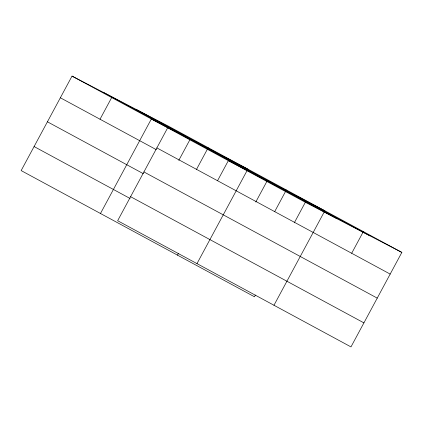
<?xml version="1.0" encoding="UTF-8"?>
<svg xmlns="http://www.w3.org/2000/svg" width="423" height="423" viewBox="0 0 423 423"><rect width="100%" height="100%" fill="white"/><g stroke="black" fill="none" stroke-linecap="round" stroke-linejoin="round"><path stroke-width="0.63" d="M168.528 126.228L117.652 220.716L350.974 346.902L401.85 252.409L168.528 126.228L72.026 76.098L21.15 170.591L254.472 296.772L255.392 295.058M100.018 119.228L111.693 97.549M100.478 213.493L151.355 119L247.862 169.131L196.981 263.619M178.797 160.359L189.853 139.823M196.526 169.353L208.195 147.68M177.475 255.132L178.4 253.419M217.602 180.61L228.351 160.645L324.853 210.77L273.977 305.258M255.788 201.998L266.85 181.467M274.686 211.627L286.355 189.948M294.286 222.821L305.348 202.284L401.85 252.409M351.682 253.266L363.352 231.593M136.687 109.684L370.003 235.87M103.873 92.642L337.194 218.828M72.026 76.098L305.348 202.284M156.859 147.902L390.18 274.088M60.357 97.776L156.346 149.694M143.92 171.934L377.242 298.115M47.418 121.803L143.408 173.721M130.591 196.69L363.912 322.871M34.089 146.559L130.078 198.477"/></g></svg>
